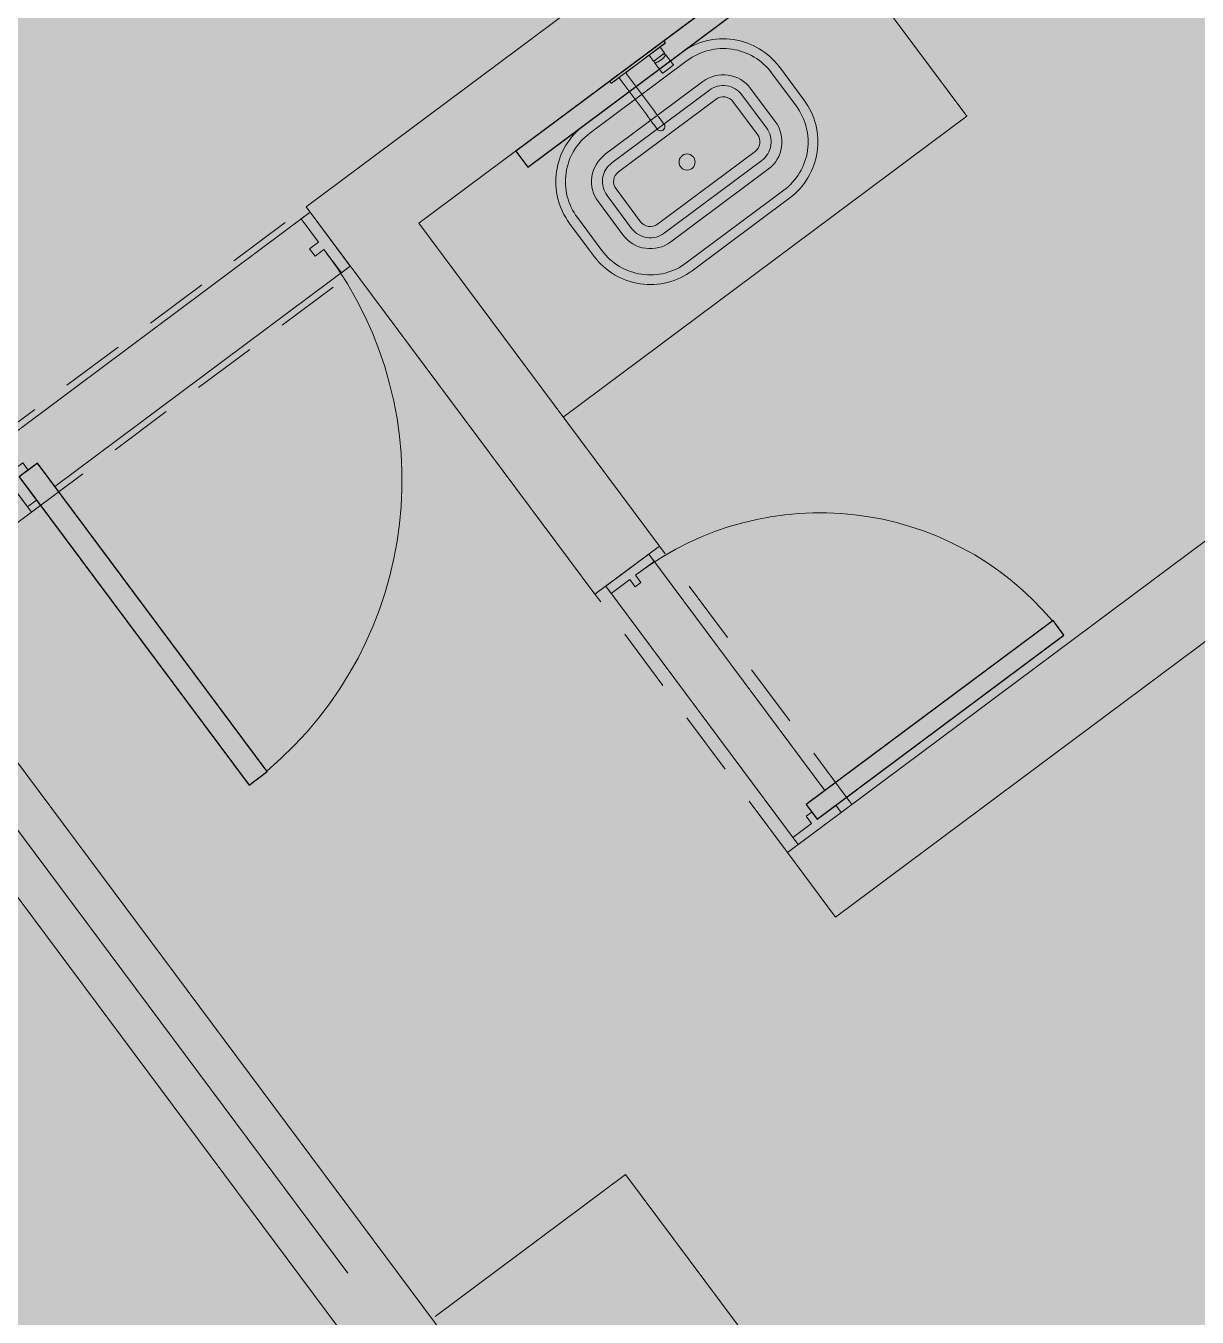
# Model space of a CAD drawing. Header units: metres. Extents: x -466 to 1322, y -1072 to 50.
# Drawn here: x 422.148 to 425.058, y -417.068 to -413.861 of the extents above; entities that cross this region are included whole.
import ezdxf

# ---------------------------------------------------------------- set-up
doc = ezdxf.new("R2010")
doc.units = ezdxf.units.M
for name, pattern in [('B1 P BAJA$0$HIDDEN', [9.525, 6.35, -3.175]), ('CENTER2', [28.575, 19.05, -3.175, 3.175, -3.175]), ('Hidden 1_16_', [0.002381, 0.001587, -0.00079375])]:
    doc.linetypes.add(name, pattern=pattern)
for name, color, linetype, lineweight in [('A - MURO BAJO', 2, 'Continuous', 0), ('A - PROY', 250, 'B1 P BAJA$0$HIDDEN', 0), ('A-ACCESORIOS DE BAÑO', 6, 'Continuous', 0), ('A-DOOR', 2, 'Continuous', 9), ('A-EJES', 61, 'CENTER2', 0), ('A-Fixt', 122, 'Continuous', 5), ('A-MUEBLES', 5, 'Continuous', 0), ('A-MURO INT', 4, 'Continuous', 0)]:
    doc.layers.add(name, color=color, linetype=linetype, lineweight=lineweight)
doc.layers.add('A-MIRROR', color=8, linetype='Continuous')
doc.layers.add('A-PUERTA', color=2, linetype='Continuous')
doc.layers.add('Hatch Interior', color=7, linetype='Continuous', lineweight=0, true_color=0xaf6350)

# ---------------------------------------------------------------- blocks, each defined once
blk = doc.blocks.new('JVAS_Puerta - 0_90 X 2_10-V18-Planta Baja')
at = {"color": 0}
for p, q in [((-0.425, -0.0425), (-0.425, -0.9025)), ((-0.374, -0.0425), (-0.425, -0.0425)), ((-0.374, -0.9025), (-0.374, -0.0425)), ((-0.425, -0.9025), (-0.374, -0.9025))]:
    blk.add_line(p, q, dxfattribs=at)
at = {"layer": 'A - PROY', "color": 18, "linetype": 'Continuous', "ltscale": 100, "true_color": 0x000000}
blk.add_arc((-0.425, -0.0525), 0.85, 273.4398, 0, dxfattribs=at)
at = {"layer": 'A-DOOR', "color": 253, "linetype": 'Continuous', "ltscale": 100}
for p, q in [((-0.45, 0.0425), (0.45, 0.0425)), ((-0.374, -0.1075), (0.45, -0.1075))]:
    blk.add_line(p, q, dxfattribs=at)
at = {"layer": 'A-DOOR'}
for p, q in [((-0.425, 0.0425), (-0.45, 0.0425)), ((-0.45, 0.0425), (-0.45, -0.1075)), ((-0.425, -0.0225), (-0.425, 0.0425)), ((0.45, 0.0425), (0.425, 0.0425)), ((0.425, 0.0425), (0.425, -0.0225)), ((0.45, -0.1075), (0.45, 0.0425)), ((-0.4, -0.0225), (-0.425, -0.0225)), ((-0.4, -0.0425), (-0.4, -0.0225)), ((0.425, -0.0225), (0.4, -0.0225)), ((0.4, -0.0225), (0.4, -0.0425)), ((-0.425, -0.1075), (-0.425, -0.0425)), ((-0.425, -0.0425), (-0.4, -0.0425)), ((0.4, -0.0425), (0.425, -0.0425)), ((0.425, -0.0425), (0.425, -0.1075)), ((-0.45, -0.1075), (-0.425, -0.1075)), ((0.425, -0.1075), (0.45, -0.1075))]:
    blk.add_line(p, q, dxfattribs=at)
blk = doc.blocks.new('monomando powder room')
at = {"layer": 'A-ACCESORIOS DE BAÑO'}
for p, q in [((-98.7727, -159.2227), (-98.7727, -159.2225)), ((-98.7667, -159.2225), (-98.7727, -159.2225)), ((-98.7727, -159.2225), (-98.7667, -159.2225)), ((-98.7727, -159.2233), (-98.7727, -159.2227)), ((-98.7727, -159.2243), (-98.7727, -159.2233)), ((-98.7727, -159.2255), (-98.7727, -159.2243)), ((-98.7727, -159.227), (-98.7727, -159.2255)), ((-98.7727, -159.2285), (-98.7727, -159.227)), ((-98.7727, -159.3065), (-98.7727, -159.2285)), ((-98.766, -159.2228), (-98.7667, -159.2225)), ((-98.766, -159.223), (-98.766, -159.2228)), ((-98.7657, -159.2235), (-98.766, -159.2228)), ((-98.766, -159.2236), (-98.766, -159.223)), ((-98.766, -159.2245), (-98.766, -159.2236)), ((-98.766, -159.2257), (-98.766, -159.2245)), ((-98.766, -159.227), (-98.766, -159.2257)), ((-98.766, -159.2285), (-98.766, -159.227)), ((-98.766, -159.3065), (-98.766, -159.2285)), ((-98.7657, -159.2237), (-98.7657, -159.2235)), ((-98.7657, -159.2242), (-98.7657, -159.2237)), ((-98.7657, -159.225), (-98.7657, -159.2242)), ((-98.7657, -159.226), (-98.7657, -159.225)), ((-98.7657, -159.2272), (-98.7657, -159.226)), ((-98.7657, -159.2285), (-98.7657, -159.2272)), ((-98.7657, -159.2295), (-98.7657, -159.2285)), ((-98.7657, -159.2395), (-98.7657, -159.2285)), ((-98.7657, -159.2322), (-98.7657, -159.2295)), ((-98.7657, -159.2309), (-98.7657, -159.2299)), ((-98.7657, -159.2335), (-98.7657, -159.2309)), ((-98.7657, -159.2367), (-98.7657, -159.2322)), ((-98.7657, -159.2377), (-98.7657, -159.2335)), ((-98.7657, -159.2426), (-98.7657, -159.2367)), ((-98.7657, -159.2395), (-98.7657, -159.2377)), ((-98.7657, -159.2396), (-98.7657, -159.239)), ((-98.7657, -159.2395), (-98.7657, -159.239)), ((-98.7473, -159.2395), (-98.7657, -159.2395)), ((-98.7657, -159.2395), (-98.7473, -159.2395)), ((-98.7657, -159.2413), (-98.7657, -159.2396)), ((-98.7657, -159.2441), (-98.7657, -159.2413)), ((-98.7657, -159.2493), (-98.7657, -159.2426)), ((-98.7657, -159.2477), (-98.7657, -159.2441)), ((-98.7657, -159.2519), (-98.7657, -159.2477)), ((-98.7657, -159.2565), (-98.7657, -159.2493)), ((-98.7657, -159.2565), (-98.7657, -159.2519)), ((-98.7657, -159.261), (-98.7657, -159.2565)), ((-98.7657, -159.2637), (-98.7657, -159.2565)), ((-98.7657, -159.2652), (-98.7657, -159.261)), ((-98.7657, -159.2704), (-98.7657, -159.2637)), ((-98.7469, -159.2397), (-98.7473, -159.2395)), ((-98.7467, -159.2402), (-98.7469, -159.2397)), ((-98.7469, -159.2403), (-98.7469, -159.2397)), ((-98.7469, -159.242), (-98.7469, -159.2403)), ((-98.7469, -159.2446), (-98.7469, -159.242)), ((-98.7469, -159.2481), (-98.7469, -159.2446)), ((-98.7469, -159.2522), (-98.7469, -159.2481)), ((-98.7469, -159.2565), (-98.7469, -159.2522)), ((-98.7469, -159.2608), (-98.7469, -159.2565)), ((-98.7469, -159.2648), (-98.7469, -159.2608)), ((-98.7467, -159.2405), (-98.7467, -159.2402)), ((-98.7427, -159.2405), (-98.7467, -159.2405)), ((-98.7467, -159.2411), (-98.7467, -159.2405)), ((-98.7467, -159.2405), (-98.7427, -159.2405)), ((-98.7467, -159.2426), (-98.7467, -159.2411)), ((-98.7467, -159.2452), (-98.7467, -159.2426)), ((-98.7467, -159.2485), (-98.7467, -159.2452)), ((-98.7467, -159.2523), (-98.7467, -159.2485)), ((-98.7467, -159.2565), (-98.7467, -159.2523)), ((-98.7467, -159.2606), (-98.7467, -159.2565)), ((-98.7467, -159.2644), (-98.7467, -159.2606)), ((-98.7286, -159.2395), (-98.7427, -159.2395)), ((-98.7427, -159.2401), (-98.7427, -159.2395)), ((-98.7416, -159.2401), (-98.7427, -159.2395)), ((-98.7427, -159.2395), (-98.7286, -159.2395)), ((-98.7427, -159.2405), (-98.7427, -159.2401)), ((-98.7413, -159.2406), (-98.7427, -159.2405)), ((-98.7407, -159.2417), (-98.7416, -159.2401)), ((-98.7398, -159.2445), (-98.7407, -159.2417)), ((-98.7392, -159.248), (-98.7398, -159.2445)), ((-98.7388, -159.2521), (-98.7392, -159.248)), ((-98.7392, -159.2649), (-98.7388, -159.2608)), ((-98.7387, -159.2565), (-98.7388, -159.2521)), ((-98.7388, -159.2608), (-98.7387, -159.2565)), ((-98.7286, -159.2395), (-98.7122, -159.2395)), ((-98.7122, -159.2395), (-98.7286, -159.2395)), ((-98.7103, -159.2395), (-98.7122, -159.2395)), ((-98.7122, -159.2395), (-98.7103, -159.2395)), ((-98.7099, -159.2398), (-98.7103, -159.2395)), ((-98.7097, -159.2403), (-98.7099, -159.2398)), ((-98.7097, -159.2565), (-98.7097, -159.2403)), ((-98.7097, -159.2727), (-98.7097, -159.2565)), ((-98.7657, -159.2689), (-98.7657, -159.2652)), ((-98.7657, -159.2717), (-98.7657, -159.2689)), ((-98.7657, -159.2763), (-98.7657, -159.2704)), ((-98.7657, -159.2734), (-98.7657, -159.2717)), ((-98.7657, -159.274), (-98.7657, -159.2734)), ((-98.7473, -159.2735), (-98.7657, -159.2735)), ((-98.7657, -159.3065), (-98.7657, -159.2735)), ((-98.7657, -159.2753), (-98.7657, -159.2735)), ((-98.7657, -159.2735), (-98.7473, -159.2735)), ((-98.7657, -159.274), (-98.7657, -159.2735)), ((-98.7657, -159.2795), (-98.7657, -159.2753)), ((-98.7657, -159.2808), (-98.7657, -159.2763)), ((-98.7657, -159.2821), (-98.7657, -159.2795)), ((-98.7657, -159.2835), (-98.7657, -159.2808)), ((-98.7657, -159.2831), (-98.7657, -159.2821)), ((-98.7657, -159.2845), (-98.7657, -159.2835)), ((-98.7473, -159.2735), (-98.7469, -159.2732)), ((-98.7469, -159.2683), (-98.7469, -159.2648)), ((-98.7469, -159.271), (-98.7469, -159.2683)), ((-98.7469, -159.2726), (-98.7469, -159.271)), ((-98.7469, -159.2732), (-98.7469, -159.2726)), ((-98.7469, -159.2732), (-98.7467, -159.2727)), ((-98.7467, -159.2677), (-98.7467, -159.2644)), ((-98.7467, -159.2703), (-98.7467, -159.2677)), ((-98.7467, -159.2719), (-98.7467, -159.2703)), ((-98.7467, -159.2725), (-98.7467, -159.2719)), ((-98.7467, -159.2727), (-98.7467, -159.2725)), ((-98.7467, -159.2725), (-98.7427, -159.2725)), ((-98.7427, -159.2725), (-98.7467, -159.2725)), ((-98.7427, -159.2725), (-98.7413, -159.2723)), ((-98.7427, -159.2728), (-98.7427, -159.2725)), ((-98.7427, -159.2735), (-98.7416, -159.2728)), ((-98.7427, -159.2735), (-98.7427, -159.2728)), ((-98.7427, -159.2735), (-98.7286, -159.2735)), ((-98.7286, -159.2735), (-98.7427, -159.2735)), ((-98.7416, -159.2728), (-98.7407, -159.2712)), ((-98.7407, -159.2712), (-98.7398, -159.2684)), ((-98.7398, -159.2684), (-98.7392, -159.2649)), ((-98.7256, -159.2735), (-98.7286, -159.2735)), ((-98.7286, -159.2735), (-98.7256, -159.2735)), ((-98.7256, -159.2735), (-98.7122, -159.2735)), ((-98.7122, -159.2735), (-98.7256, -159.2735)), ((-98.7122, -159.2735), (-98.7103, -159.2735)), ((-98.7103, -159.2735), (-98.7122, -159.2735)), ((-98.7103, -159.2735), (-98.7099, -159.2731)), ((-98.7099, -159.2731), (-98.7097, -159.2727)), ((-98.7727, -159.3845), (-98.7727, -159.3065)), ((-98.7727, -159.3845), (-98.7727, -159.3065)), ((-98.766, -159.3845), (-98.766, -159.3065)), ((-98.766, -159.3845), (-98.766, -159.3065)), ((-98.7657, -159.343), (-98.7657, -159.3065)), ((-98.7657, -159.3295), (-98.7657, -159.3285)), ((-98.7657, -159.3322), (-98.7657, -159.3295)), ((-98.7657, -159.3309), (-98.7657, -159.3299)), ((-98.7657, -159.3335), (-98.7657, -159.3309)), ((-98.7657, -159.3367), (-98.7657, -159.3322)), ((-98.7657, -159.3377), (-98.7657, -159.3335)), ((-98.7657, -159.3426), (-98.7657, -159.3367)), ((-98.7657, -159.343), (-98.7657, -159.3377)), ((-98.7657, -159.3411), (-98.7657, -159.3405)), ((-98.7657, -159.3426), (-98.7657, -159.3411)), ((-98.7657, -159.3424), (-98.7657, -159.3419)), ((-98.7657, -159.343), (-98.7657, -159.3424)), ((-98.7657, -159.3493), (-98.7657, -159.3426)), ((-98.7657, -159.3452), (-98.7657, -159.3426)), ((-98.7653, -159.3443), (-98.7657, -159.343)), ((-98.7657, -159.3485), (-98.7657, -159.3452)), ((-98.7657, -159.3524), (-98.7657, -159.3485)), ((-98.7657, -159.3565), (-98.7657, -159.3493)), ((-98.7657, -159.3565), (-98.7657, -159.3524)), ((-98.7657, -159.3606), (-98.7657, -159.3565)), ((-98.7657, -159.3637), (-98.7657, -159.3565)), ((-98.7645, -159.3453), (-98.7653, -159.3443)), ((-98.7635, -159.3458), (-98.7645, -159.3453)), ((-98.7627, -159.346), (-98.7635, -159.3458)), ((-98.7622, -159.346), (-98.7627, -159.346)), ((-98.7627, -159.346), (-98.7622, -159.346)), ((-98.6502, -159.346), (-98.7622, -159.346)), ((-98.7622, -159.346), (-98.6502, -159.346)), ((-98.6459, -159.346), (-98.6502, -159.346)), ((-98.6502, -159.346), (-98.6459, -159.346)), ((-98.6459, -159.346), (-98.6416, -159.346)), ((-98.6416, -159.346), (-98.6459, -159.346)), ((-98.6416, -159.346), (-98.6375, -159.346)), ((-98.6375, -159.346), (-98.6416, -159.346)), ((-98.6337, -159.346), (-98.6375, -159.346)), ((-98.6375, -159.346), (-98.6337, -159.346)), ((-98.6301, -159.346), (-98.6337, -159.346)), ((-98.6337, -159.346), (-98.6301, -159.346)), ((-98.6268, -159.346), (-98.6301, -159.346)), ((-98.6301, -159.346), (-98.6268, -159.346)), ((-98.624, -159.346), (-98.6268, -159.346)), ((-98.6268, -159.346), (-98.624, -159.346)), ((-98.624, -159.346), (-98.6216, -159.346)), ((-98.6216, -159.346), (-98.624, -159.346)), ((-98.6216, -159.346), (-98.6197, -159.346)), ((-98.6197, -159.346), (-98.6216, -159.346)), ((-98.6055, -159.346), (-98.6197, -159.346)), ((-98.6197, -159.346), (-98.6055, -159.346)), ((-98.603, -159.3464), (-98.6055, -159.346)), ((-98.6006, -159.3474), (-98.603, -159.3464)), ((-98.5986, -159.3491), (-98.6006, -159.3474)), ((-98.597, -159.3513), (-98.5986, -159.3491)), ((-98.596, -159.3538), (-98.597, -159.3513)), ((-98.597, -159.3617), (-98.596, -159.3592)), ((-98.5957, -159.3565), (-98.596, -159.3538)), ((-98.5957, -159.3565), (-98.596, -159.3538)), ((-98.596, -159.3592), (-98.5957, -159.3565)), ((-98.596, -159.3592), (-98.5957, -159.3565)), ((-98.7727, -159.386), (-98.7727, -159.3845)), ((-98.7727, -159.3875), (-98.7727, -159.386)), ((-98.7727, -159.3887), (-98.7727, -159.3875)), ((-98.7727, -159.3897), (-98.7727, -159.3887)), ((-98.7727, -159.3903), (-98.7727, -159.3897)), ((-98.7727, -159.3905), (-98.7727, -159.3903)), ((-98.7727, -159.3905), (-98.7667, -159.3905)), ((-98.7667, -159.3905), (-98.7727, -159.3905)), ((-98.7667, -159.3905), (-98.766, -159.3902)), ((-98.766, -159.386), (-98.766, -159.3845)), ((-98.766, -159.3873), (-98.766, -159.386)), ((-98.766, -159.3885), (-98.766, -159.3873)), ((-98.766, -159.3894), (-98.766, -159.3885)), ((-98.766, -159.39), (-98.766, -159.3894)), ((-98.766, -159.3902), (-98.7657, -159.3895)), ((-98.766, -159.3902), (-98.766, -159.39)), ((-98.7657, -159.3645), (-98.7657, -159.3606)), ((-98.7657, -159.3704), (-98.7657, -159.3637)), ((-98.7657, -159.3678), (-98.7657, -159.3645)), ((-98.7657, -159.3704), (-98.7657, -159.3678)), ((-98.7657, -159.37), (-98.7653, -159.3687)), ((-98.7657, -159.3845), (-98.7657, -159.37)), ((-98.7657, -159.3845), (-98.7657, -159.37)), ((-98.7657, -159.3753), (-98.7657, -159.37)), ((-98.7657, -159.3706), (-98.7657, -159.37)), ((-98.7657, -159.3763), (-98.7657, -159.3704)), ((-98.7657, -159.3719), (-98.7657, -159.3704)), ((-98.7657, -159.3711), (-98.7657, -159.3706)), ((-98.7657, -159.3725), (-98.7657, -159.3719)), ((-98.7657, -159.3795), (-98.7657, -159.3753)), ((-98.7657, -159.3808), (-98.7657, -159.3763)), ((-98.7657, -159.3821), (-98.7657, -159.3795)), ((-98.7657, -159.3835), (-98.7657, -159.3808)), ((-98.7657, -159.3831), (-98.7657, -159.3821)), ((-98.7657, -159.3845), (-98.7657, -159.3835)), ((-98.7657, -159.3858), (-98.7657, -159.3845)), ((-98.7657, -159.387), (-98.7657, -159.3858)), ((-98.7657, -159.388), (-98.7657, -159.387)), ((-98.7657, -159.3888), (-98.7657, -159.388)), ((-98.7657, -159.3893), (-98.7657, -159.3888)), ((-98.7657, -159.3895), (-98.7657, -159.3893)), ((-98.7653, -159.3687), (-98.7645, -159.3677)), ((-98.7645, -159.3677), (-98.7635, -159.3672)), ((-98.7635, -159.3672), (-98.7627, -159.367)), ((-98.7627, -159.367), (-98.7622, -159.367)), ((-98.7622, -159.367), (-98.7627, -159.367)), ((-98.6502, -159.367), (-98.7622, -159.367)), ((-98.7622, -159.367), (-98.6502, -159.367)), ((-98.6459, -159.367), (-98.6502, -159.367)), ((-98.6502, -159.367), (-98.6459, -159.367)), ((-98.6416, -159.367), (-98.6459, -159.367)), ((-98.6459, -159.367), (-98.6416, -159.367)), ((-98.6375, -159.367), (-98.6416, -159.367)), ((-98.6416, -159.367), (-98.6375, -159.367)), ((-98.6375, -159.367), (-98.6337, -159.367)), ((-98.6337, -159.367), (-98.6375, -159.367)), ((-98.6337, -159.367), (-98.6301, -159.367)), ((-98.6301, -159.367), (-98.6337, -159.367)), ((-98.6268, -159.367), (-98.6301, -159.367)), ((-98.6301, -159.367), (-98.6268, -159.367)), ((-98.624, -159.367), (-98.6268, -159.367)), ((-98.6268, -159.367), (-98.624, -159.367)), ((-98.624, -159.367), (-98.6216, -159.367)), ((-98.6216, -159.367), (-98.624, -159.367)), ((-98.6216, -159.367), (-98.6197, -159.367)), ((-98.6197, -159.367), (-98.6216, -159.367)), ((-98.6197, -159.367), (-98.6055, -159.367)), ((-98.6055, -159.367), (-98.6197, -159.367)), ((-98.6055, -159.367), (-98.603, -159.3666)), ((-98.603, -159.3666), (-98.6006, -159.3656)), ((-98.6006, -159.3656), (-98.5986, -159.3639)), ((-98.5986, -159.3639), (-98.597, -159.3617))]:
    blk.add_line(p, q, dxfattribs=at)

msp = doc.modelspace()

# ---------------------------------------------------------------- hatches: boundary and pattern name
at = {"layer": 'A-MURO INT', "transparency": 33554687}
h = msp.add_hatch(color=256, dxfattribs=at)
h.dxf.hatch_style = 1
h.paths.add_polyline_path([(428.0957, -410.6457), (428.6933, -411.4475), (428.8536, -411.328), (428.1365, -410.3659), (422.8448, -414.3102), (423.2033, -414.7912), (423.5619, -415.2723), (423.7223, -415.1528), (423.3637, -414.6717), (423.1246, -414.351), (425.53, -412.5581), (426.6057, -414.0013), (424.04, -415.9137), (424.1595, -416.0741), (426.7252, -414.1617), (428.6974, -416.8076), (428.2965, -417.1064), (428.416, -417.2667), (428.8169, -416.9679), (430.1316, -418.7318), (430.292, -418.6123), (428.9772, -416.8484), (429.3781, -416.5496), (429.2586, -416.3892), (428.8819, -416.67), (428.8821, -416.6702), (428.8578, -416.6882), (426.8856, -414.0422), (429.4513, -412.1298), (429.3317, -411.9694), (426.766, -413.8818), (425.6903, -412.4386)])
h = msp.add_hatch(color=256, dxfattribs=at)
h.dxf.hatch_style = 1
h.paths.add_polyline_path([(421.8418, -415.3072), (422.1625, -415.0681), (422.043, -414.9078), (421.5619, -415.2663), (426.2831, -421.6004), (426.4435, -421.4809), (425.1287, -419.717), (425.5296, -419.4182), (425.4101, -419.2578), (425.0092, -419.5566)])
at = {"layer": 'Hatch Interior', "transparency": 33554687}
h = msp.add_hatch(color=256, dxfattribs=at)
h.dxf.hatch_style = 1
edge = h.paths.add_edge_path()
edge.add_line((417.7382, -422.6064), (419.3856, -424.8173))
edge.add_arc((419.7198, -425.4323), 0.7, 36.6996, 118.5178, ccw=False)
edge.add_line((420.2811, -425.014), (421.6441, -423.998))
edge.add_line((421.6441, -423.998), (425.1105, -425.6739))
edge.add_line((425.1105, -425.6739), (423.8168, -428.3498))
edge.add_line((423.8168, -428.3498), (449.7456, -440.8852))
edge.add_line((449.7456, -440.8852), (452.2266, -435.7535))
edge.add_line((452.2266, -435.7535), (452.8795, -434.403))
edge.add_line((452.8795, -434.403), (426.2776, -421.5422))
edge.add_line((426.2776, -421.5422), (424.9683, -419.8365))
edge.add_line((424.9683, -419.8365), (443.8484, -405.7639))
edge.add_line((443.8484, -405.7639), (442.6531, -404.1604))
edge.add_line((442.6531, -404.1604), (449.1895, -399.2884))
edge.add_line((449.1895, -399.2884), (446.0819, -395.1192))
edge.add_line((446.0819, -395.1192), (408.2908, -423.2873))
edge.add_line((408.2908, -423.2873), (413.4672, -425.7899))
edge.add_line((413.4672, -425.7899), (417.7382, -422.6064))

# ---------------------------------------------------------------- linework, layer by layer
at = {"layer": 'A - MURO BAJO', "ltscale": 0.05}
msp.add_lwpolyline([(423.4832, -414.8321), (424.4854, -414.085), (424.1269, -413.604)], dxfattribs=at)
at = {"layer": 'A - PROY', "color": 250, "linetype": 'Hidden 1_16_', "ltscale": 100}
for points in [[(422.043, -414.9078), (422.8448, -414.3102)], [(422.1625, -415.0681), (422.9643, -414.4705)], [(424.2004, -415.7942), (423.7223, -415.1528)], [(424.04, -415.9137), (423.5619, -415.2723)]]:
    msp.add_lwpolyline(points, dxfattribs=at)
at = {"layer": 'A-EJES', "ltscale": 0.1}
for p, q in [((445.5676, -401.7386), (409.6606, -428.5024)), ((426.3633, -421.5406), (418.3833, -410.8345))]:
    msp.add_line(p, q, dxfattribs=at)
at = {"layer": 'A-Fixt'}
for points in [[(424.0457, -414.288), (423.8034, -414.4687, -0.414214), (423.5601, -414.4332), (423.4989, -414.3512, -0.414214), (423.5344, -414.1079), (423.7768, -413.9272, -0.414214), (424.0201, -413.9627), (424.0812, -414.0447, -0.414214)], [(424.0313, -414.2687), (423.7889, -414.4493, -0.414214), (423.5794, -414.4188), (423.5183, -414.3367, -0.414214), (423.5489, -414.1273), (423.7912, -413.9466, -0.414214), (424.0007, -413.9772), (424.0619, -414.0592, -0.414214)], [(423.9925, -414.2166), (423.7501, -414.3972, -0.414214), (423.6316, -414.3799), (423.5704, -414.2979, -0.414214), (423.5877, -414.1794), (423.8301, -413.9987, -0.414214), (423.9486, -414.016), (424.0098, -414.098, -0.414214)], [(423.9764, -414.195), (423.734, -414.3757, -0.414214), (423.6531, -414.3639), (423.592, -414.2819, -0.414214), (423.6038, -414.2009), (423.8461, -414.0202, -0.414214), (423.9271, -414.032), (423.9882, -414.1141, -0.414214)], [(423.9598, -414.1727), (423.7174, -414.3534, -0.414214), (423.6754, -414.3472), (423.6143, -414.2652, -0.414214), (423.6204, -414.2232), (423.8628, -414.0426, -0.414214), (423.9048, -414.0487), (423.9659, -414.1307, -0.414214)]]:
    msp.add_lwpolyline(points, format="xyb", close=True, dxfattribs=at)
msp.add_circle((423.7908, -414.1988), 0.02, dxfattribs=at)
at = {"layer": 'A-MIRROR'}
msp.add_lwpolyline([(423.3652, -414.1717), (423.3951, -414.2118), (423.9162, -413.8233), (423.8863, -413.7832)], close=True, dxfattribs=at)
at = {"layer": 'A-MUEBLES'}
for p, q in [((423.6382, -416.7133), (423.1651, -417.0659)), ((425.431, -419.1186), (423.6382, -416.7133))]:
    msp.add_line(p, q, dxfattribs=at)
at = {"layer": 'A-MURO INT'}
msp.add_lwpolyline([(428.1365, -410.3659), (422.8448, -414.3102), (423.2033, -414.7912), (423.5619, -415.2723), (423.7223, -415.1528), (423.3637, -414.6717), (423.1246, -414.351), (425.53, -412.5581), (426.6057, -414.0013), (424.04, -415.9137), (424.1595, -416.0741), (426.7252, -414.1617), (428.6974, -416.8076), (428.2965, -417.1064), (428.416, -417.2667), (428.8169, -416.9679), (430.1316, -418.7318), (430.292, -418.6123), (428.9772, -416.8484), (429.3781, -416.5496), (429.2586, -416.3892), (428.8577, -416.688), (426.8856, -414.0422), (429.4513, -412.1298)], dxfattribs=at)
msp.add_lwpolyline([(426.4435, -421.4809), (425.1287, -419.717), (425.5296, -419.4182), (425.4101, -419.2578), (425.0092, -419.5566), (421.8418, -415.3072), (422.1625, -415.0681), (422.043, -414.9078), (421.5619, -415.2663), (426.2831, -421.6004)], close=True, dxfattribs=at)
msp.add_lwpolyline([(426.4435, -421.4809), (425.1287, -419.717), (425.5296, -419.4182), (425.4101, -419.2578), (425.0092, -419.5566), (421.8418, -415.3072), (422.1625, -415.0681), (422.043, -414.9078), (421.5619, -415.2663), (426.2831, -421.6004)], close=True, dxfattribs=at)

# ---------------------------------------------------------------- block references
at = {"layer": 'A-Fixt', "rotation": 306.6996102268553}
msp.add_blockref('monomando powder room', (610.423, -397.9368), dxfattribs=at)
at = {"layer": 'A-PUERTA'}
for p, xscale, yscale, zscale, rotation in [((422.482, -414.6602), 1.111111111111195, 1.111111111111195, 1.111111111111195, 36.69961023292782), ((423.858, -415.5505), 0.8888888888888831, 0.8888888888888831, 0.8888888888888831, 126.6996102328859)]:
    msp.add_blockref('JVAS_Puerta - 0_90 X 2_10-V18-Planta Baja', p, dxfattribs=dict(at, xscale=xscale, yscale=yscale, zscale=zscale, rotation=rotation))

doc.saveas('drawing.dxf')
